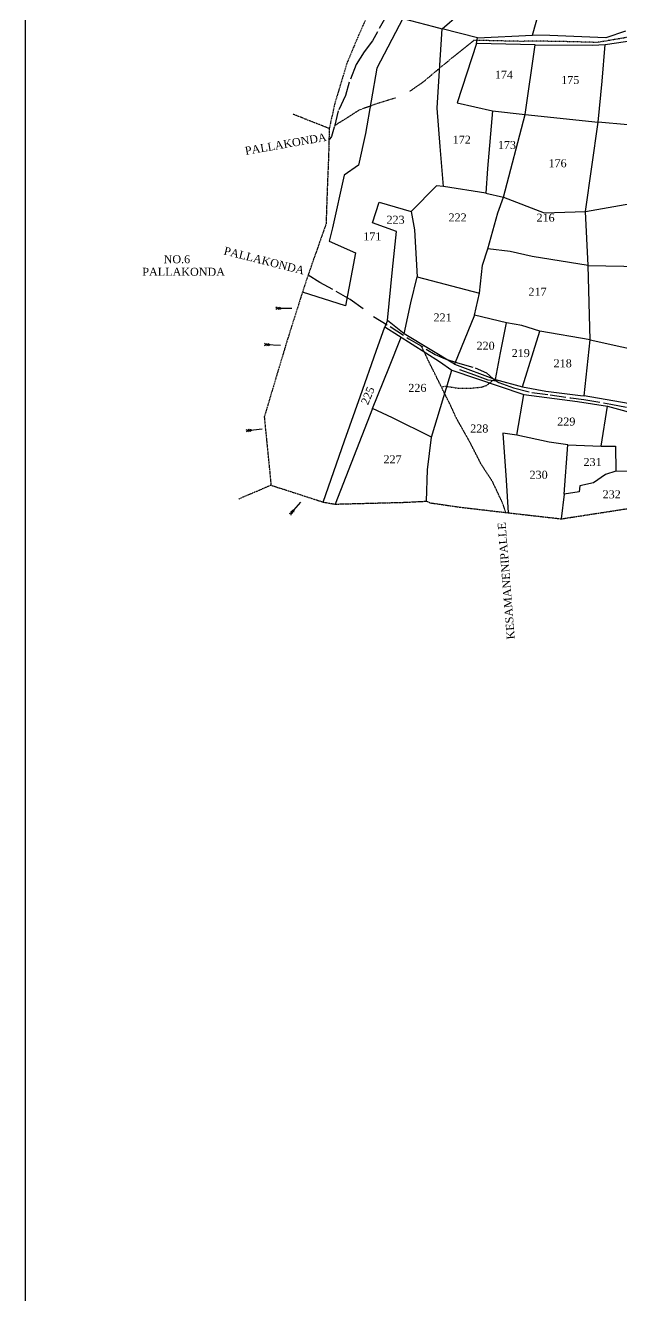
# Model space of a CAD drawing. Header units: millimetres. Extents: x 232 to 2351, y -1279 to 995.
# Drawn here: x 232 to 679, y -751 to 201 of the extents above; entities that cross this region are included whole.
import ezdxf

# ---------------------------------------------------------------- set-up
doc = ezdxf.new("R2010")
doc.units = ezdxf.units.MM
doc.header["$MEASUREMENT"] = 0
for name, pattern in [('ACAD_ISO02W100', [15, 12, -3]), ('ACAD_ISO07W100', [3, 0, -3]), ('BORDER', [1.75, 0.5, -0.25, 0.5, -0.25, 0, -0.25])]:
    doc.linetypes.add(name, pattern=pattern)
for name, color, linetype in [('CARTTRACK', 30, 'ACAD_ISO02W100'), ('SURVEY_BND', 7, 'Continuous'), ('SURVEY_NO', 7, 'Continuous')]:
    doc.layers.add(name, color=color, linetype=linetype)
doc.layers.add('FOOTPATH', color=150, linetype='ACAD_ISO07W100', lineweight=30)
doc.layers.add('VILL_BOUNDARY', color=6, linetype='BORDER', lineweight=30)
doc.styles.get("Standard").update_dxf_attribs({"font": 'TIMES.TTF'})
doc.dimstyles.get("Standard").update_dxf_attribs({"dimtxt": 0.18, "dimasz": 0.18, "dimexe": 0.18, "dimexo": 0.0625, "dimgap": 0.09, "dimtad": 0, "dimtih": 1, "dimtoh": 1, "dimdec": 4, "dimzin": 0, "dimdsep": 46, "dimtxsty": 'Standard', "dimcen": 0.09, "dimadec": 0, "dimazin": 0, "dimtfac": 1, "dimtdec": 4, "dimtofl": 0, "dimtmove": 0, "dimatfit": 3, "dimfxl": 1, "dimtolj": 1, "dimtzin": 0, "dimarcsym": 0})

msp = doc.modelspace()

# ---------------------------------------------------------------- linework, layer by layer
at = {"lineweight": 30}
msp.add_lwpolyline([(232.1440940492539, 994.7653854528817), (2350.60760029946, 994.7653854528817), (2350.60760029946, -1278.55404075367), (232.1440940492539, -1278.55404075367)], close=True, dxfattribs=at)
msp.add_lwpolyline([(232.1440940492539, 994.7653854528817), (2350.60760029946, 994.7653854528817), (2350.60760029946, -1278.55404075367), (232.1440940492539, -1278.55404075367)], close=True, dxfattribs=at)
for points in [[(421.1517810039031, -11.13878521243191), (419.7003322280334, -10.35114900038229)], [(421.1517810039031, -11.13878521243191), (419.7153326280941, -11.91792473847022)], [(422.756622308013, -11.16779480489595), (421.3051735321442, -10.38015859284633)], [(422.756622308013, -11.16779480489595), (421.3201739322039, -11.94693433093425)], [(424.0849420675131, -11.19180591103213), (422.6334932916434, -10.40416969898251)], [(424.0849420675131, -11.19180591103213), (422.6484936917041, -11.97094543707067)], [(412.6487976493436, -38.39277861024357), (411.2192298534183, -37.56609229225046)], [(414.2522631198153, -38.46527449177438), (412.82269532389, -37.63858817378105)], [(415.5794441081453, -38.52527899918118), (414.1498763122204, -37.69859268118807)], [(412.6487976493436, -38.39277861024357), (411.1917595096343, -39.1326990092266)], [(414.2522631198153, -38.46527449177438), (412.7952249801056, -39.20519489075741)], [(415.5794441081453, -38.52527899918118), (414.1224059684359, -39.26519939816444)], [(399.0060532146313, -102.8581770592978), (397.4726461810583, -102.2452029808139)], [(399.0060532146313, -102.8581770592978), (397.6702817117966, -103.7995360926188)], [(400.6033251092936, -102.6998114621642), (399.0699180757206, -102.0868373836802)], [(400.6033251092936, -102.6998114621642), (399.2675536064589, -103.6411704954851)], [(401.9253797034389, -102.5687329864552), (400.3919726698659, -101.9557589079711)], [(401.9253797034389, -102.5687329864552), (400.5896082006043, -103.510092019776)], [(431.3766877007629, -164.4864020363621), (429.8387659109512, -165.087959115888)], [(432.4336565300746, -163.2784392630547), (430.8957347402629, -163.8799963425806)], [(431.3766877007629, -164.4864020363621), (431.0460105547681, -166.0867441755677)], [(433.3085047643235, -162.2786140364642), (431.7705829745119, -162.8801711159899)], [(432.4336565300746, -163.2784392630547), (432.1029793840798, -164.8787814022603)], [(433.3085047643235, -162.2786140364642), (432.9778276183288, -163.8789561756694)]]:
    msp.add_lwpolyline(points)
at = {"layer": 'CARTTRACK'}
for points in [[(590.7015721961666, 286.3674661341577), (576.9134280981671, 272.727554410214), (568.8606124185371, 264.8833659572665), (562.5381404384389, 260.2300353212504), (555.683257179593, 258.102798616801), (542.9465915218825, 254.8697530222962), (538.2879294404611, 256.2657533172041), (531.8989236595098, 254.2714671816211), (526.2419728214445, 245.164229002633), (521.5833248272156, 234.2621388221351), (510.8564786418883, 218.9255457097834), (503.2029643777259, 209.1535491659442), (492.2097575939279, 189.4239011502668), (486.0869574523513, 181.2473279943779), (480.083165896338, 171.753885609236), (474.892092536169, 158.3256959766568), (471.9611398496527, 148.5188981046549), (466.6369566262001, 136.9520440387914), (463.6347509300031, 124.6618423796845), (461.5050776406224, 117.814791474013), (459.624066408436, 114.9551080027134)], [(485.2422190724428, -11.51046054614926), (475.500137940855, -4.521957478119475), (462.5251311066295, 2.899679696241037), (452.8770537974233, 8.21667011457248), (443.9533695940772, 13.65191484880052)], [(493.1464148920204, -17.18256362872216), (505.4560414561165, -24.71496994165864), (519.5742238015482, -33.96901518280174), (539.3139699624426, -45.71070396676623), (546.8549980102525, -49.03382780867378), (556.0594837769768, -52.02463871433974), (569.1453849750251, -55.79083911055022), (577.7953848354446, -59.55704502727531), (582.6748777155553, -64.09864043454581), (586.9998706021688, -66.7571384039693), (598.058667345058, -70.672078042674), (611.8099629004228, -74.21674016173256), (625.3394415537623, -75.98906846100454), (640.8650891918642, -78.20448435560957), (650.7349693159067, -79.42296144148804), (670.946368702811, -82.96678996274295), (697.5617626413878, -88.17301124249843)], [(585.4901328835493, -65.82912886394557), (578.8557699279281, -65.01088901875846), (569.0541281547958, -61.16907412511046), (555.1581430655351, -56.21189432950359)]]:
    msp.add_lwpolyline(points, dxfattribs=at)
at = {"layer": 'FOOTPATH', "ltscale": 0.001}
for points in [[(694.6597412045081, 194.5263083156032), (689.3916288390556, 193.0333575568648), (660.851065355966, 188.2038617585713), (639.9744265708396, 188.7624164509616), (619.3380589073295, 189.1256718752038), (603.4941816352384, 189.0325794264718), (589.7006949442475, 189.3118567726669), (577.3983937192243, 189.5911341188621), (570.9676335055519, 189.5911341188621), (568.0784634261363, 189.5911341188621), (552.2830179150751, 176.9115926009372), (539.7943149850071, 166.578297668626), (530.1015812818332, 158.3861345776595), (519.986400909158, 151.3687978584567)], [(509.5770377367207, 146.5951199898991), (496.1998557001607, 142.4581341866397), (482.2552416292037, 137.4882792880089), (473.4825705136809, 131.7337107485682), (466.3927974399994, 127.3950053179205), (463.813042857267, 125.3917203300994)], [(592.1587242972392, -164.1914760281265), (589.7719902155004, -157.1152483276892), (582.2645037683342, -141.0759101850226), (573.7039153061851, -127.9792992601569), (565.5708026405555, -111.9399611174904), (555.2479911667124, -93.60928343392698), (549.8149843964438, -81.87801738276266), (540.8476987438007, -63.85980086258769), (535.208159673226, -52.54141414728565), (531.3501430653669, -44.31344499438092), (528.7100374455858, -39.40322288346076)], [(544.0197032568093, -70.23339777164956), (546.0025539371272, -69.4072065465989), (556.7816495121169, -70.96879469655687), (566.82018148114, -70.88660526545209), (574.1433793018423, -70.1469059060255), (578.2575292078491, -68.66750166665679), (582.1806055170285, -65.420952950427)]]:
    msp.add_lwpolyline(points, dxfattribs=at)
at = {"layer": 'SURVEY_BND'}
for points in [[(488.0503170722332, 207.5731656754997), (514.8837246695402, 206.0400834523607), (538.034909411419, 200.1054301848126), (544.546825929714, 198.399182453134), (557.1529878543897, 209.291219775354), (576.1652714965057, 225.072689129981), (600.5989822382799, 245.6857852017893), (606.718880418608, 273.1482342341305), (612.7154311586892, 299.8131841123331), (617.9102376243482, 324.6042337311028)], [(681.8458252336568, 196.5466962723713), (667.0949871616886, 191.5501552030009), (625.2798386506456, 193.3055907255948), (612.2603444687375, 193.6551773540677), (619.8128676640172, 221.5243834708544), (626.186391622583, 245.5443275189155), (630.390502327291, 260.6797696169497), (657.7594482614986, 256.0652316416254), (675.1404775022456, 251.626731856727)], [(514.8837246695402, 206.0400834523607), (495.5685901559646, 169.0263361983907), (487.0543531449748, 119.8780080054266), (481.8982299604231, 96.0982864415646), (470.9286048646809, 88.8308338018769), (462.3021146721858, 49.17388497905904), (459.8395410871854, 39.19548224844948), (479.5400892474481, 30.4745390808248), (472.0402908964734, -9.27484641906267), (439.7090384272014, 0.86883277441666)], [(715.7484175979807, 122.3946579372487), (683.7167676305071, 126.3278692458452), (661.456695658213, 128.4971035699728), (664.4039528454687, 159.0606948528248), (666.7337702614132, 186.6065070403447), (695.2852879640268, 190.9690375950331), (724.5258843351621, 195.4624477714515), (753.7213147047387, 200.5873109697623), (758.176865121688, 200.7751060512101)], [(577.2117026845535, 75.15503279730092), (545.4625968518321, 80.28491374468831), (542.9210908167388, 110.2489739937027), (540.7396836953922, 139.0477308286363), (542.6087916875385, 167.2261604945852), (544.546825929714, 198.399182453134)], [(570.8834245121743, 191.7332386620983), (544.546825929714, 198.399182453134)], [(570.1114559657908, 187.3475036644259), (570.8834245121743, 191.7332386620983), (612.2603444687375, 193.6551773540677)], [(614.2004969086574, 186.5210571024954), (570.1114559657908, 187.3475036644259), (555.8436052167308, 142.9547947950023), (582.1723586518328, 136.9139542060484), (606.611946824356, 134.1337348301513)], [(606.611946824356, 134.1337348301513), (614.2004969086574, 186.5210571024954), (657.1660335627439, 186.1439266811803), (666.7337702614132, 186.6065070403447)], [(582.1723586518328, 136.9139542060484), (578.3408932432667, 93.62595466692801), (577.2117026845535, 75.15503279730092), (590.4314428711205, 72.29007274344531)], [(590.4314428711205, 72.29007274344531), (606.611946824356, 134.1337348301513), (661.456695658213, 128.4971035699728)], [(653.8308268949932, 21.03084420585401), (651.8378905827813, 61.36705757736127), (661.456695658213, 128.4971035699728)], [(545.4625968518321, 80.28491374468831), (540.18970928825, 80.77756354741814), (521.3694389346874, 61.42180291353361), (523.7368316545599, 47.72350672586435), (525.7582668493324, 12.3718236610548), (572.4819146791906, 0.1689543155935098), (574.7158488878777, 21.35817293829223), (578.6954409528716, 33.4839923119207)], [(516.0383515204121, -30.18839583567387), (503.400002044702, -20.36143597063347), (507.2871415736099, 18.08260433769374), (510.201118549192, 46.38445051756935), (492.1864616313305, 52.84938617715306), (497.364316902158, 68.58072820400957), (521.3694389346874, 61.42180291353361)], [(653.8308268949932, 21.03084420585401), (611.9454519163464, 27.68223052888334), (595.4520680509959, 31.39479849573127), (578.6954409528716, 33.4839923119207), (586.1338789135716, 60.45626201830601), (590.4314428711205, 72.29007274344531), (620.8628873359903, 60.57227894024163), (651.8378905827813, 61.36705757736127)], [(651.8378905827813, 61.36705757736127), (714.0264696590218, 72.38996202925097)], [(655.3088788933783, -34.690269493919), (653.8308268949932, 21.03084420585401), (720.6337473718704, 19.84984180046467), (720.5252084997028, 34.26937060899945)], [(553.7044601823673, -52.89271003008071), (516.0383515204121, -30.18839583567387), (521.0857197275254, -7.101817025222772), (525.7582668493324, 12.3718236610548)], [(655.3088788933783, -34.690269493919), (617.7253089382175, -28.3128268641085), (604.2851954019388, -24.06823987762527), (592.6239253875865, -22.09400967950478), (568.7084330160469, -16.36875269092252), (572.4819146791906, 0.1689543155935098)], [(568.7084330160469, -16.36875269092252), (553.7044601823673, -52.89271003008071), (584.3954740904082, -64.52157111179349), (588.3210533443289, -44.43693478777732), (592.6239253875865, -22.09400967950478)], [(455.4008020260735, -156.3879431805181), (471.388449867396, -110.4450745442327), (483.2940809164993, -76.74616815763147), (495.0648217569978, -43.33461259337309), (501.6253590689721, -24.95672021505106)], [(503.400002044702, -20.36143597063347), (501.6253590689721, -24.95672021505106), (542.4622588074817, -51.03946157312839), (551.8332856835714, -57.53119031902224), (605.6334086524221, -75.723801783417), (645.9023972463274, -81.07733248761087), (668.3853818052648, -84.46002050360858), (721.2996082303798, -99.05267753421322), (760.4331662258828, -111.0800050567823), (762.8892026264475, -118.5529048804156), (801.1451030916578, -131.3254845864094), (796.3462338205682, -151.9258816773727)], [(584.3954740904082, -64.52157111179349), (604.8059145580701, -70.06420955753129), (613.0195356310523, -43.56511147180845), (617.7253089382175, -28.3128268641085)], [(536.4716451204404, -107.8265240794899), (507.1514679834017, -93.2025325820814), (492.1610962751911, -86.17241735648986), (504.501747234046, -56.09407628437657), (513.727992831222, -32.68673567150397)], [(749.247908589803, -98.39987261382703), (718.3186521274874, -89.98017435222118), (683.8331268121565, -82.5936401527133), (651.0228495546489, -76.83626004267444), (655.3088788933783, -34.690269493919), (728.9103226114985, -51.07665537350385), (752.6706919184744, -54.56645751191627)], [(532.7586542817153, -155.7131873641974), (533.3896598035335, -132.2563723137046), (536.4716451204404, -107.8265240794899), (549.9437287301917, -63.26405332598188), (551.8332856835714, -57.53119031902224)], [(638.5462548739961, -113.4425550449387), (624.794787669076, -111.4751051596513), (600.4190856171772, -106.1220349450878), (605.6334086524221, -75.723801783417)], [(604.8059145580701, -70.06420955753129), (622.1152714055352, -73.21742024105424), (648.2069168390299, -76.42223752108566), (651.0228495546489, -76.83626004267444)], [(663.6544862603896, -114.4762854563523), (668.3853818052648, -84.46002050360858)], [(492.1610962751911, -86.17241735648986), (464.1837768511323, -157.906137399932)], [(600.4190856171772, -106.1220349450878), (589.9371560909003, -104.8321981974013), (592.3411786541437, -139.8453578680683), (593.8642391160283, -164.3914136246331)], [(635.8795023280018, -150.3254508185191), (638.5462548739961, -113.4425550449387), (663.6544862603896, -114.4762854563523), (674.3800204529689, -114.4762854563523), (674.6646175877922, -133.1509660479478)], [(701.477122671171, -133.4311501696066), (674.6646175877922, -133.1509660479478), (666.7743710391314, -135.6207095532818), (657.8039358018686, -141.9837393869602), (647.7284462633052, -144.1263923441475), (647.2734231094419, -148.7363434479421), (635.8795023280018, -150.3254508185191), (633.7254926407913, -168.9460047726152)]]:
    msp.add_lwpolyline(points, dxfattribs=at)
at = {"layer": 'VILL_BOUNDARY'}
for points in [[(488.0503170722332, 207.5731656754997), (480.2807529769052, 189.8608997823212), (473.0179054056316, 172.4860075524339), (464.0619184904317, 142.7321702041409), (459.8393254267285, 123.6704011680613), (459.3287701411282, 102.9993090743537), (458.3153370930158, 77.69607208409798), (457.4656540068936, 52.28153464024035), (443.9533695940772, 13.65191484880052), (439.7090384272014, 0.86883277441666), (427.7168812681703, -37.08603120070256), (411.1513530499906, -92.52430322553846), (416.2151705333854, -143.7363246853893), (455.4008020260735, -156.3879431805181), (464.1837768511323, -157.906137399932), (516.0371875349265, -156.5566257672945), (532.7586542817153, -155.7131873641974), (535.2922145836128, -156.8940079203221), (557.2496851238357, -160.0990874356667), (593.8642391160283, -164.3914136246331), (633.7254926407913, -168.9460047726152), (689.4636853722513, -160.3428957061915)], [(488.0503170722332, 207.5731656754997), (480.2807529769052, 189.8608997823212), (473.0179054056316, 172.4860075524339), (464.0619184904317, 142.7321702041409), (459.8393254267285, 123.6704011680613), (459.3287701411282, 102.9993090743537), (458.3153370930158, 77.69607208409798), (457.4656540068936, 52.28153464024035), (443.9533695940772, 13.65191484880052), (439.7090384272014, 0.86883277441666), (427.7168812681703, -37.08603120070256), (411.1513530499906, -92.52430322553846), (416.2151705333854, -143.7363246853893), (455.4008020260735, -156.3879431805181), (464.1837768511323, -157.906137399932), (516.0371875349265, -156.5566257672945), (532.7586542817153, -155.7131873641974), (535.2922145836128, -156.8940079203221), (557.2496851238357, -160.0990874356667), (593.8642391160283, -164.3914136246331), (633.7254926407913, -168.9460047726152), (689.4636853722513, -160.3428957061915)], [(459.8393254267285, 123.6704011680613), (432.6223052010355, 134.4101648233973)], [(459.8393254267285, 123.6704011680613), (432.6223052010355, 134.4101648233973)], [(459.8393254267285, 123.6704011680613), (432.6223052010355, 134.4101648233973)], [(416.2151705333854, -143.7363246853893), (391.8778463817689, -154.2245034710013)], [(416.2151705333854, -143.7363246853893), (391.8778463817689, -154.2245034710013)]]:
    msp.add_lwpolyline(points, dxfattribs=at)

# ---------------------------------------------------------------- texts
at = {"layer": 'SURVEY_NO'}
for s, p in [('174', (583.94543238794, 160.9581079945519)), ('175', (633.673532463321, 157.0678706695198)), ('172', (552.3583170484544, 112.2823328375143)), ('173', (586.2582404164423, 108.3505978347903)), ('176', (624.1688869900045, 94.64044096544148)), ('223', (502.7887182097056, 52.28062146761295)), ('222', (549.2950160661694, 54.00352613712857)), ('216', (615.1644100178764, 53.80379959899983)), ('171', (485.3074609767173, 39.7691443338108)), ('171', (485.3074609767173, 39.7691443338108)), ('NO.6', (335.7417343201596, 22.691709660794)), ('PALLAKONDA', (319.7585952153713, 13.27289487835787)), ('217', (609.1546969603205, -1.742503895576192)), ('221', (538.0367324981944, -20.97880715085557)), ('220', (570.2559167738382, -42.17800091171193)), ('219', (596.5813552877626, -47.6740867866165)), ('218', (628.0147094691583, -55.32934790867876)), ('226', (519.1234141402729, -73.75637653200647)), ('229', (630.7316532455243, -98.99906182326686)), ('228', (565.5198559739638, -104.2196611983254)), ('227', (500.5164740579166, -127.3316455517042)), ('231', (650.382389237313, -129.3726686093187)), ('230', (610.0091548256605, -138.8945953615867)), ('232', (664.7564979531198, -153.5745470831962))]:
    msp.add_text(s, height=6, dxfattribs=at).set_placement(p)
for s, rotation, p in [('PALLAKONDA', 9.854657012197658, (397.2495972551997, 103.8769632309813)), ('PALLAKONDA', 345.7444739558737, (380.3524969379132, 29.39145534619274)), ('225', 67.59718136758794, (488.8757567376071, -84.01262379173465)), ('KESAMANENIPALLE', 94.56269055752122, (598.9348735930143, -259.1048606540558))]:
    msp.add_text(s, height=6, rotation=rotation, dxfattribs=at).set_placement(p)

# ---------------------------------------------------------------- leaders
for points in [[(431.758566252277, -11.33051664196341), (421.0665870698467, -11.13724522134316)], [(423.2464896796491, -38.87192146680991), (412.5636767522165, -38.38893012420658)], [(409.5628104008747, -101.8115004344963), (398.9212611070784, -102.8665839891323)], [(438.362450939796, -156.502683215263), (431.3205778956917, -164.5505274427733)]]:
    msp.add_leader(points, dimstyle='Standard', override={"dimgap": 0.09, "dimtad": 0})

doc.saveas('drawing.dxf')
